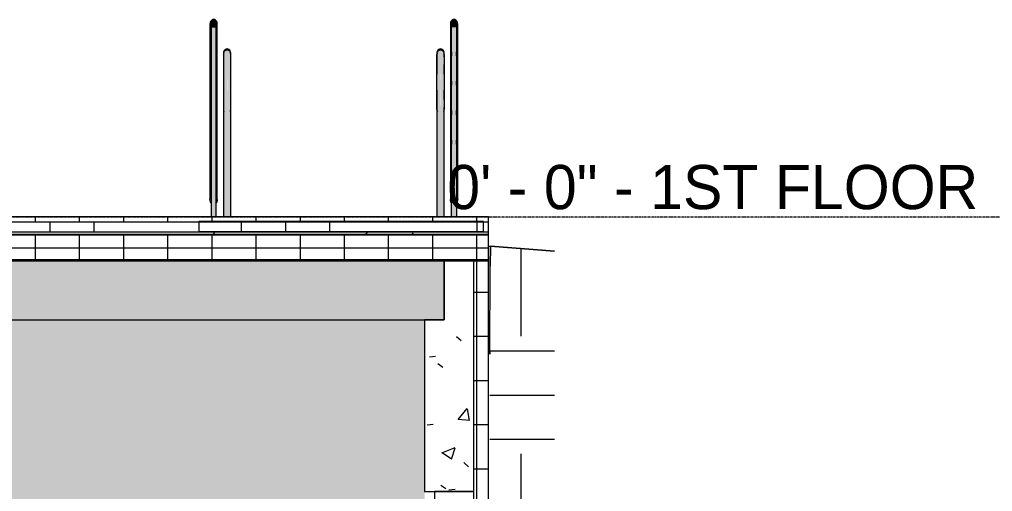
# Model space of a CAD drawing. Header units: inches. Extents: x -4168 to 1483, y -300 to 637.
# Drawn here: x -2035.9 to -1837.6, y -56 to 40.2 of the extents above; entities that cross this region are included whole.
import ezdxf

# ---------------------------------------------------------------- set-up
doc = ezdxf.new("R2010")
doc.units = ezdxf.units.IN
doc.header["$MEASUREMENT"] = 0
doc.linetypes.add('Grid Line 1_2_', pattern=[0.875, 0.5, -0.125, 0.125, -0.125])
for name, color, linetype, lineweight in [('0-1', 7, 'Continuous', 5), ('0-3', 55, 'Continuous', 9), ('A-FLOR-4', 252, 'Continuous', 13), ('A-FLOR-5', 254, 'Continuous', 5), ('A-FLOR-7', 192, 'Continuous', 9), ('A-FLOR-HRAL-1', 55, 'Continuous', 9), ('A-FLOR-HRAL-2', 7, 'Continuous', 9), ('A-FLOR-LEVL', 51, 'Continuous', 9), ('A-FLOR-LEVL-1', 51, 'Grid Line 1_2_', 9), ('A-FLOR-MCUT-2', 51, 'Continuous', 9), ('A-FLOR-PATT-1', 45, 'Continuous', 9), ('A-WALL-PATT-2', 45, 'Continuous', 9), ('A-WALL-PATT-3', 55, 'Continuous', 9), ('C-TOPO', 7, 'Continuous', 9), ('C-TOPO-1', 55, 'Continuous', 9), ('C-TOPO-2', 45, 'Continuous', 9), ('S-BEAM-2', 7, 'Continuous', 9), ('S-BEAM-5', 50, 'Continuous', 9), ('S-FNDN-1', 7, 'Continuous', 9), ('S-FNDN-2', 55, 'Continuous', 9), ('S-FNDN-4', 32, 'Continuous', 9)]:
    doc.layers.add(name, color=color, linetype=linetype, lineweight=lineweight)
doc.styles.add('Century Gothic', font='ufonts.com_century-gothic.ttf', dxfattribs={"height": 9})
pattern_1 = [(0, (-3769.654, 146.633), (24, 24), [24, -24]), (0, (-3769.654, 155.633), (24, 24), [24, -24]), (0, (-3769.654, 164.633), (24, 24), [24, -24]), (90, (-3766.654, 167.633), (-24, 24), [24, -24]), (90, (-3757.654, 167.633), (-24, 24), [24, -24]), (90, (-3748.654, 167.633), (-24, 24), [24, -24])]
pattern_2 = [(0, (-3769.654, 146.633), (15.36, 3.84), [1.267, -10.253, 1.267, -10.253, -61.44]), (0, (-3769.654, 146.633), (15.36, 3.84), [-23.04, 1.267, -21.773, 1.267, -10.253, -26.88]), (0, (-3769.654, 146.633), (15.36, 3.84), [-57.6, 1.267, -6.413, 1.267, -17.933]), (120, (-3763.894, 148.553), (-11.0055376, 11.38215), [1.267, -10.253, 1.267, -10.253, -61.44]), (120, (-3763.894, 148.553), (-11.0055376, 11.38215), [-23.04, 1.267, -21.773, 1.267, -10.253, -26.88]), (120, (-3763.894, 148.553), (-11.0055376, 11.38215), [-57.6, 1.267, -6.413, 1.267, -17.933]), (240, (-3761.974, 156.233), (-4.3544624, -15.22215), [1.267, -10.253, 1.267, -10.253, -61.44]), (240, (-3761.974, 156.233), (-4.3544624, -15.22215), [-23.04, 1.267, -21.773, 1.267, -10.253, -26.88]), (240, (-3761.974, 156.233), (-4.3544624, -15.22215), [-57.6, 1.267, -6.413, 1.267, -17.933])]
pattern_3 = [(90, (-3769.654, 146.633), (-6, 4e-16), [])]
pattern_4 = [(0, (-3769.654, 146.633), (0, 9), []), (90, (-3769.654, 146.633), (-9, 6e-16), [])]

# ---------------------------------------------------------------- blocks, each defined once
blk = doc.blocks.new('CTR  - Topography_rvt-1-BUILDING SECTION - NORTH_SOUTH THRU PARKING RAMP - LOOKING WEST')
at = {"layer": 'C-TOPO-2'}
h = blk.add_hatch(dxfattribs=at)
h.set_pattern_fill('FP_9', color=256, style=0, pattern_type=2)
h.set_pattern_definition(pattern_1)
h.paths.add_polyline_path([(-1926.88, -165.07), (-1926.88, -6.98), (-1939.91, -6), (-1939.97, -10.09), (-1940.03, -28.01), (-1940.01, -158), (-1935.32, -158.03), (-1929.41, -161.45)], flags=0)
at = {"layer": 'C-TOPO'}
for p, q in [((-1939.97, -10.09), (-1939.91, -6)), ((-1939.91, -6), (-1926.88, -6.98)), ((-1940.03, -28.01), (-1939.97, -10.09))]:
    blk.add_line(p, q, dxfattribs=at)
at = {"layer": 'C-TOPO-1'}
for p, q in [((-1940.32, -6), (-1939.91, -6)), ((-1939.91, -6), (-1939.97, -10.09)), ((-1926.88, -6.98), (-1939.91, -6)), ((-1940.03, -28.01), (-1939.97, -10.09)), ((-1940.32, -23), (-1940.03, -28.01))]:
    blk.add_line(p, q, dxfattribs=at)
blk = doc.blocks.new('034100 - Precast Structural Concrete - Solid Plank - 12_-1979039-BUILDING SECTION - NORTH_SOUTH THRU PARKING RAMP - LOOKING WEST')
at = {"layer": 'S-BEAM-5'}
blk.add_hatch(color=256, dxfattribs=at).paths.add_polyline_path([(-1998.1, -21), (-1949.32, -21), (-1949.32, -9), (-2166.32, -9), (-2166.32, -21), (-2002.29, -21)], flags=0)
at = {"layer": 'S-BEAM-2'}
for p, q in [((-1949.32, -9), (-2166.32, -9)), ((-1949.32, -21), (-1949.32, -9)), ((-2166.32, -21), (-1949.32, -21))]:
    blk.add_line(p, q, dxfattribs=at)
blk = doc.blocks.new('CTR - 1st Phase - Structure_rvt-1-BUILDING SECTION - NORTH_SOUTH THRU PARKING RAMP - LOOKING WEST')
at = {"layer": 'A-WALL-PATT-2'}
h = blk.add_hatch(dxfattribs=at)
h.set_pattern_fill('FP_12', color=256, style=0, pattern_type=2)
h.set_pattern_definition([(50, (-3769.654, 146.633), (27.5427, -2.40992), [2.88, -31.68]), (355, (-3769.654, 146.633), (-5.32784, 28.88427), [2.304, -25.344]), (100.451, (-3767.36, 146.432), (22.2153, 26.47393), [2.448, -26.924]), (46.184, (-3769.654, 154.313), (40.9819, -6.3564), [4.32, -47.52]), (96.636, (-3766.24, 153.784), (35.89075, 37.4062), [3.671, -40.386]), (351.184, (-3769.654, 154.313), (35.891, 37.4062), [3.456, -38.016]), (21, (-3765.814, 152.393), (22.92104, -15.46073), [2.88, -31.68]), (326, (-3765.814, 152.393), (9.34353, 27.84574), [2.304, -25.344]), (71.451, (-3763.904, 151.105), (32.26477, 12.38442), [2.448, -26.924]), (37.5, (-3769.654, 146.633), (0.466855, 12.782707), [1.267, -23.77, 1.267, -24.461, -25.44]), (37.5, (-3769.654, 146.633), (0.466855, 12.782707), [-50.765, 1.267, -24.173]), (7.5, (-3769.654, 146.633), (10.10159, 15.14509), [1.267, -13.402, 1.267, -23.194, -9.696]), (7.5, (-3769.654, 146.633), (10.10159, 15.14509), [-39.13, 1.267, -8.429]), (327.5, (-3778.217, 146.633), (20.49916, -0.86578), [1.267, -8.333, 1.267, -28.685, -39.744]), (327.5, (-3778.217, 146.633), (20.49916, -0.86578), [-39.552, 1.267, -38.477]), (317.5, (-3782.057, 146.633), (22.39478, 3.84429), [1.267, -11.213, 1.267, -18.624, -28.224]), (317.5, (-3782.057, 146.633), (22.39478, 3.84429), [-32.371, 1.267, -26.957])])
h.paths.add_polyline_path([(-1953.32, -56), (-1943.32, -56), (-1943.32, -9), (-1949.32, -9), (-1949.32, -21), (-1953.32, -21), (-1953.32, -47.31)], flags=0)
at = {"layer": 'A-WALL-PATT-3'}
h = blk.add_hatch(dxfattribs=at)
h.set_pattern_fill('FP_3', color=256, style=0, pattern_type=2)
h.set_pattern_definition(pattern_2)
h.paths.add_polyline_path([(-1953.32, -162), (-1953.32, -162), (-1953.41, -162)], flags=0)
h.paths.add_polyline_path([(-1960.39, -152), (-1953.32, -152), (-1953.32, -21), (-2160.32, -21), (-2160.32, -35.5), (-2165.32, -35.5), (-2165.32, -151.75), (-1971.82, -151.75), (-1971.82, -152)], flags=0)
h.paths.add_polyline_path([(-2640.14, -152), (-2640.14, -36), (-2520.51, -36), (-2520.51, -152), (-2508.32, -152), (-2508.32, -35.99), (-2492.32, -35.99), (-2492.32, -151.75), (-2181.32, -151.75), (-2181.32, -35.5), (-2186.32, -35.5), (-2186.32, -35), (-2500.2, -35), (-2500.2, -35), (-2640.32, -35), (-2640.32, -152)], flags=0)
h.paths.add_polyline_path([(-2776.63, -96), (-2749.32, -96), (-2749.32, -93.77), (-2817.32, -93.77), (-2817.32, -96), (-2798.35, -96)], flags=0)
h.paths.add_polyline_path([(-3829.32, -36.26), (-3824.82, -36.07), (-3824.82, -30), (-3825.32, -30), (-3825.32, -36), (-3829.32, -36)], flags=0)
h.paths.add_polyline_path([(-3819.32, -36.07), (-3819.32, -24.46), (-3819.5, -35.96), (-3819.82, -35.99), (-3819.82, -36.03)], flags=0)
at = {"layer": 'S-FNDN-1'}
for p, q in [((-1943.32, -9), (-1949.32, -9)), ((-1949.32, -9), (-1949.32, -21)), ((-1943.32, -56), (-1943.32, -9)), ((-1949.32, -21), (-1953.32, -21)), ((-1953.32, -21), (-1953.32, -56)), ((-1953.32, -56), (-1943.32, -56)), ((-1943.32, -56), (-1951.32, -56)), ((-1951.32, -56), (-1951.32, -168)), ((-1943.32, -168), (-1943.32, -56))]:
    blk.add_line(p, q, dxfattribs=at)
at = {"layer": '0-3'}
blk.add_blockref('034100 - Precast Structural Concrete - Solid Plank - 12_-1979039-BUILDING SECTION - NORTH_SOUTH THRU PARKING RAMP - LOOKING WEST', (0, 0), dxfattribs=at)
blk = doc.blocks.new('Railing - 1_-2850778-BUILDING SECTION - NORTH_SOUTH THRU PARKING RAMP - LOOKING WEST')
at = {"layer": 'A-FLOR-HRAL-2'}
for points in [[(-1996.82, 0), (-1995.82, 0), (-1995.82, 38.71), (-1996.82, 38.69), (-1996.82, 0.54)], [(-1993.84, 29.08), (-1993.57, 29.08), (-1993.57, 33.83), (-1993.91, 33.75), (-1994.02, 33.68), (-1994.16, 33.54), (-1994.24, 33.4), (-1994.31, 32.9), (-1994.32, 32.58), (-1994.3, 29.08), (-1993.91, 29.08)], [(-1992.82, 29.08), (-1992.9, 33.35), (-1992.92, 33.46), (-1993.13, 33.68), (-1993.31, 33.78), (-1993.44, 33.82), (-1993.57, 33.81), (-1993.56, 29.08), (-1992.83, 29.08)], [(-1994.32, 25.83), (-1993.57, 25.83), (-1993.59, 29.08), (-1994.32, 29.08)], [(-1993.04, 25.83), (-1992.82, 25.83), (-1992.85, 29.08), (-1993.57, 29.08), (-1993.54, 25.83), (-1993.17, 25.83)], [(-1993.57, 21.08), (-1993.61, 25.83), (-1994.32, 25.83), (-1994.25, 21.56), (-1994.22, 21.46), (-1994, 21.22), (-1993.81, 21.13), (-1993.64, 21.09)], [(-1993.57, 21.08), (-1993.24, 21.17), (-1993.07, 21.28), (-1992.99, 21.37), (-1992.91, 21.52), (-1992.83, 22.09), (-1992.83, 25.02), (-1992.85, 25.83), (-1993.57, 25.83), (-1993.57, 21.11)]]:
    blk.add_hatch(color=256, dxfattribs=at).paths.add_polyline_path(points, flags=0)
at = {"layer": 'A-FLOR-HRAL-1'}
for p, q in [((-1996.82, 38.71), (-1996.82, 0)), ((-1996.82, 38.71), (-1995.82, 38.71)), ((-1995.82, 0), (-1995.82, 38.71)), ((-1994.32, 29.08), (-1994.32, 25.83)), ((-1992.82, 25.83), (-1992.82, 29.08))]:
    blk.add_line(p, q, dxfattribs=at)
at = {"layer": 'A-FLOR-HRAL-1', "flags": 128}
for points in [[(-1994.32, 33.08), (-1994.32, 33.08), (-1994.32, 33.07), (-1994.32, 33.06), (-1994.32, 33.03), (-1994.32, 33.01), (-1994.32, 32.97), (-1994.32, 32.93), (-1994.32, 32.88), (-1994.32, 32.83), (-1994.32, 32.77), (-1994.32, 32.7), (-1994.32, 32.63), (-1994.32, 32.56), (-1994.32, 32.47), (-1994.32, 32.39), (-1994.32, 32.29), (-1994.32, 32.2), (-1994.32, 32.09), (-1994.32, 31.98), (-1994.32, 31.87), (-1994.32, 31.75), (-1994.32, 31.63), (-1994.32, 31.51), (-1994.32, 31.38), (-1994.32, 31.25), (-1994.32, 31.11), (-1994.32, 30.97), (-1994.32, 30.83), (-1994.32, 30.68), (-1994.32, 30.53), (-1994.32, 30.38), (-1994.32, 30.23), (-1994.32, 30.08), (-1994.32, 29.92), (-1994.32, 29.76), (-1994.32, 29.61), (-1994.32, 29.45), (-1994.32, 29.29), (-1994.32, 29.13), (-1994.32, 29.08)], [(-1992.82, 29.08), (-1992.82, 29.24), (-1992.82, 29.4), (-1992.82, 29.56), (-1992.82, 29.72), (-1992.82, 29.88), (-1992.82, 30.04), (-1992.82, 30.19), (-1992.82, 30.34), (-1992.82, 30.49), (-1992.82, 30.64), (-1992.82, 30.79), (-1992.82, 30.93), (-1992.82, 31.07), (-1992.82, 31.21), (-1992.82, 31.34), (-1992.82, 31.47), (-1992.82, 31.6), (-1992.82, 31.72), (-1992.82, 31.84), (-1992.82, 31.95), (-1992.82, 32.06), (-1992.82, 32.17), (-1992.82, 32.27), (-1992.82, 32.36), (-1992.82, 32.45), (-1992.82, 32.53), (-1992.82, 32.61), (-1992.82, 32.69), (-1992.82, 32.75), (-1992.82, 32.81), (-1992.82, 32.87), (-1992.82, 32.92), (-1992.82, 32.96), (-1992.82, 33), (-1992.82, 33.03), (-1992.82, 33.05), (-1992.82, 33.07), (-1992.82, 33.08), (-1992.82, 33.08), (-1992.82, 33.08)], [(-1994.32, 25.83), (-1994.32, 25.67), (-1994.32, 25.52), (-1994.32, 25.36), (-1994.32, 25.2), (-1994.32, 25.04), (-1994.32, 24.88), (-1994.32, 24.73), (-1994.32, 24.58), (-1994.32, 24.43), (-1994.32, 24.28), (-1994.32, 24.13), (-1994.32, 23.99), (-1994.32, 23.85), (-1994.32, 23.71), (-1994.32, 23.58), (-1994.32, 23.45), (-1994.32, 23.32), (-1994.32, 23.2), (-1994.32, 23.08), (-1994.32, 22.97), (-1994.32, 22.86), (-1994.32, 22.75), (-1994.32, 22.65), (-1994.32, 22.56), (-1994.32, 22.47), (-1994.32, 22.39), (-1994.32, 22.31), (-1994.32, 22.23), (-1994.32, 22.17), (-1994.32, 22.11), (-1994.32, 22.05), (-1994.32, 22), (-1994.32, 21.96), (-1994.32, 21.92), (-1994.32, 21.89), (-1994.32, 21.87), (-1994.32, 21.85), (-1994.32, 21.84), (-1994.32, 21.84), (-1994.32, 21.83)], [(-1992.82, 21.83), (-1992.82, 21.84), (-1992.82, 21.85), (-1992.82, 21.86), (-1992.82, 21.89), (-1992.82, 21.91), (-1992.82, 21.95), (-1992.82, 21.99), (-1992.82, 22.04), (-1992.82, 22.09), (-1992.82, 22.15), (-1992.82, 22.22), (-1992.82, 22.29), (-1992.82, 22.36), (-1992.82, 22.45), (-1992.82, 22.53), (-1992.82, 22.63), (-1992.82, 22.72), (-1992.82, 22.83), (-1992.82, 22.94), (-1992.82, 23.05), (-1992.82, 23.16), (-1992.82, 23.29), (-1992.82, 23.41), (-1992.82, 23.54), (-1992.82, 23.67), (-1992.82, 23.81), (-1992.82, 23.95), (-1992.82, 24.09), (-1992.82, 24.24), (-1992.82, 24.39), (-1992.82, 24.54), (-1992.82, 24.69), (-1992.82, 24.84), (-1992.82, 25), (-1992.82, 25.15), (-1992.82, 25.31), (-1992.82, 25.47), (-1992.82, 25.63), (-1992.82, 25.79), (-1992.82, 25.83)]]:
    blk.add_lwpolyline(points, dxfattribs=at)
at = {"layer": 'A-FLOR-HRAL-1'}
for centre, start, end in [((-1993.57, 33.08), 150, 186.0942), ((-1993.57, 33.08), 354.5139, 30), ((-1993.57, 21.83), 174.8389, 208.3434), ((-1993.57, 21.83), 330, 5.4861)]:
    blk.add_arc(centre, 0.75, start, end, dxfattribs=at)
blk = doc.blocks.new('Railing - Railing-2901872-BUILDING SECTION - NORTH_SOUTH THRU PARKING RAMP - LOOKING WEST')
at = {"layer": 'A-FLOR-HRAL-2'}
for points in [[(-1996.82, 38.69), (-1996.8, 38.71), (-1995.79, 38.72), (-1995.67, 38.9), (-1995.6, 39.11), (-1995.57, 39.33), (-1995.6, 39.56), (-1995.67, 39.77), (-1995.87, 40.02), (-1996.02, 40.12), (-1996.22, 40.19), (-1996.43, 40.19), (-1996.64, 40.12), (-1996.77, 40.02), (-1996.85, 39.95), (-1996.97, 39.77), (-1997.05, 39.56), (-1997.07, 39.33), (-1997.05, 39.11), (-1996.97, 38.9), (-1996.84, 38.71)], [(-1992.84, 33.15), (-1992.82, 33.33), (-1992.87, 33.62), (-1992.92, 33.77), (-1993.04, 33.95), (-1993.2, 34.09), (-1993.39, 34.18), (-1993.57, 34.21), (-1993.77, 34.18), (-1993.95, 34.09), (-1994.1, 33.95), (-1994.28, 33.62), (-1994.3, 33.56), (-1994.3, 33.28), (-1994.25, 33.33), (-1994.16, 33.54), (-1994, 33.69), (-1993.84, 33.78), (-1993.7, 33.82), (-1993.44, 33.82), (-1993.29, 33.77), (-1993.13, 33.68), (-1992.99, 33.55), (-1992.91, 33.4), (-1992.85, 33.16)]]:
    blk.add_hatch(color=256, dxfattribs=at).paths.add_polyline_path(points, flags=0)
h = blk.add_hatch(color=256, dxfattribs=at)
h.paths.add_polyline_path([(-1995.82, 2.85), (-1995.79, 2.87), (-1995.67, 3.05), (-1995.6, 3.26), (-1995.57, 3.53), (-1995.6, 39.11), (-1995.67, 38.9), (-1995.82, 38.69), (-1995.82, 2.86)], flags=0)
h.paths.add_polyline_path([(-1996.82, 2.85), (-1996.85, 38.72), (-1996.97, 38.9), (-1997.05, 39.11), (-1997.07, 39.33), (-1997.05, 3.26), (-1996.97, 3.05), (-1996.84, 2.86)], flags=0)
h = blk.add_hatch(color=256, dxfattribs=at)
h.paths.add_polyline_path([(-1993.04, 0), (-1992.82, 0), (-1992.86, 21.73), (-1993.04, 21.3), (-1993.32, 21.13), (-1993.51, 21.09), (-1993.72, 21.1), (-1993.91, 21.17), (-1994.02, 21.24), (-1994.16, 21.37), (-1994.25, 21.56), (-1994.32, 21.92), (-1994.32, 21.08), (-1994.29, 0), (-1993.06, 0)], flags=0)
h.paths.add_polyline_path([(-1994.32, 32.58), (-1994.31, 33.11), (-1994.32, 32.72)], flags=0)
at = {"layer": 'A-FLOR-HRAL-1'}
for p, q in [((-1997.07, 39.33), (-1997.07, 3.49)), ((-1995.57, 3.49), (-1995.57, 39.33)), ((-1996.82, 33.63), (-1996.82, 32.8)), ((-1995.82, 32.8), (-1995.82, 33.63)), ((-1994.32, 33.33), (-1994.32, 32.58)), ((-1994.32, 33.33), (-1994.31, 33.17)), ((-1992.84, 33.15), (-1992.82, 33.33)), ((-1992.82, 29.08), (-1992.82, 33.33)), ((-1994.32, 31.03), (-1994.32, 29.08)), ((-1996.82, 27.63), (-1996.82, 26.8)), ((-1995.82, 26.8), (-1995.82, 27.63)), ((-1994.32, 25.83), (-1994.32, 23.89)), ((-1992.82, 0), (-1992.82, 25.83)), ((-1994.32, 22.34), (-1994.32, 0)), ((-1996.82, 21.63), (-1996.82, 20.8)), ((-1995.82, 20.8), (-1995.82, 21.63)), ((-1996.82, 15.63), (-1996.82, 14.8)), ((-1995.82, 14.8), (-1995.82, 15.63)), ((-1996.82, 9.63), (-1996.82, 8.8)), ((-1995.82, 8.8), (-1995.82, 9.63)), ((-1996.82, 3.63), (-1996.82, 2.8)), ((-1995.82, 2.8), (-1995.82, 3.63))]:
    blk.add_line(p, q, dxfattribs=at)
at = {"layer": 'A-FLOR-HRAL-1', "flags": 128}
for points in [[(-1995.57, 39.33), (-1995.6, 39.56), (-1995.67, 39.77), (-1995.79, 39.95), (-1995.95, 40.09), (-1996.13, 40.18), (-1996.32, 40.21), (-1996.52, 40.18), (-1996.7, 40.09), (-1996.85, 39.95), (-1996.97, 39.77), (-1997.05, 39.56), (-1997.07, 39.33)], [(-1997.07, 39.33), (-1997.05, 39.11), (-1996.97, 38.9), (-1996.85, 38.72)], [(-1995.79, 38.72), (-1995.67, 38.9), (-1995.6, 39.11), (-1995.57, 39.33)], [(-1992.82, 33.33), (-1992.85, 33.56), (-1992.92, 33.77), (-1993.04, 33.95), (-1993.2, 34.09), (-1993.38, 34.18), (-1993.57, 34.21), (-1993.77, 34.18), (-1993.95, 34.09), (-1994.1, 33.95), (-1994.22, 33.77), (-1994.3, 33.56), (-1994.32, 33.33)], [(-1996.85, 2.87), (-1996.97, 3.05), (-1997.05, 3.26), (-1997.07, 3.49)], [(-1995.57, 3.49), (-1995.6, 3.26), (-1995.67, 3.05), (-1995.79, 2.87)]]:
    blk.add_lwpolyline(points, dxfattribs=at)
blk.add_blockref('Railing - 1_-2850778-BUILDING SECTION - NORTH_SOUTH THRU PARKING RAMP - LOOKING WEST', (0, 0))
blk = doc.blocks.new('Railing - 1_-V55-BUILDING SECTION - NORTH_SOUTH THRU PARKING RAMP - LOOKING WEST')
at = {"layer": 'A-FLOR-HRAL-2'}
for points in [[(-1947.82, 0), (-1946.82, 0), (-1946.82, 38.71), (-1947.82, 38.69), (-1947.82, 0.54)], [(-1950.62, 29.08), (-1950.07, 29.08), (-1950.07, 33.83), (-1950.36, 33.77), (-1950.52, 33.68), (-1950.66, 33.54), (-1950.73, 33.4), (-1950.81, 32.83), (-1950.81, 30.08), (-1950.78, 29.08), (-1950.65, 29.08)], [(-1949.32, 29.08), (-1949.4, 33.35), (-1949.42, 33.46), (-1949.66, 33.7), (-1949.79, 33.77), (-1949.94, 33.82), (-1950.07, 33.81), (-1950.06, 29.08), (-1949.33, 29.08)], [(-1950.82, 25.83), (-1950.07, 25.83), (-1950.09, 29.08), (-1950.82, 29.08)], [(-1950.07, 25.83), (-1949.32, 25.83), (-1949.35, 29.08), (-1950.07, 29.08)], [(-1950.07, 21.08), (-1950.11, 25.83), (-1950.82, 25.83), (-1950.74, 21.56), (-1950.68, 21.4), (-1950.5, 21.22), (-1950.33, 21.13), (-1950.14, 21.09)], [(-1950.07, 21.08), (-1949.81, 21.14), (-1949.58, 21.28), (-1949.49, 21.37), (-1949.4, 21.56), (-1949.33, 21.92), (-1949.32, 23.89), (-1949.39, 25.83), (-1950.07, 25.83), (-1950.07, 21.11)]]:
    blk.add_hatch(color=256, dxfattribs=at).paths.add_polyline_path(points, flags=0)
at = {"layer": 'A-FLOR-HRAL-1'}
for p, q in [((-1947.82, 0), (-1947.82, 38.71)), ((-1946.82, 38.71), (-1947.82, 38.71)), ((-1946.82, 38.71), (-1946.82, 0)), ((-1950.82, 25.83), (-1950.82, 29.08)), ((-1949.32, 29.08), (-1949.32, 25.83))]:
    blk.add_line(p, q, dxfattribs=at)
at = {"layer": 'A-FLOR-HRAL-1', "flags": 128}
for points in [[(-1950.82, 29.08), (-1950.82, 29.24), (-1950.82, 29.4), (-1950.82, 29.56), (-1950.82, 29.72), (-1950.82, 29.88), (-1950.82, 30.04), (-1950.82, 30.19), (-1950.82, 30.34), (-1950.82, 30.49), (-1950.82, 30.64), (-1950.82, 30.79), (-1950.82, 30.93), (-1950.82, 31.07), (-1950.82, 31.21), (-1950.82, 31.34), (-1950.82, 31.47), (-1950.82, 31.6), (-1950.82, 31.72), (-1950.82, 31.84), (-1950.82, 31.95), (-1950.82, 32.06), (-1950.82, 32.17), (-1950.82, 32.27), (-1950.82, 32.36), (-1950.82, 32.45), (-1950.82, 32.53), (-1950.82, 32.61), (-1950.82, 32.69), (-1950.82, 32.75), (-1950.82, 32.81), (-1950.82, 32.87), (-1950.82, 32.92), (-1950.82, 32.96), (-1950.82, 33), (-1950.82, 33.03), (-1950.82, 33.05), (-1950.82, 33.07), (-1950.82, 33.08), (-1950.82, 33.08), (-1950.82, 33.08)], [(-1949.32, 33.08), (-1949.32, 33.08), (-1949.32, 33.07), (-1949.32, 33.06), (-1949.32, 33.03), (-1949.32, 33.01), (-1949.32, 32.97), (-1949.32, 32.93), (-1949.32, 32.88), (-1949.32, 32.83), (-1949.32, 32.77), (-1949.32, 32.7), (-1949.32, 32.63), (-1949.32, 32.56), (-1949.32, 32.47), (-1949.32, 32.39), (-1949.32, 32.29), (-1949.32, 32.2), (-1949.32, 32.09), (-1949.32, 31.98), (-1949.32, 31.87), (-1949.32, 31.75), (-1949.32, 31.63), (-1949.32, 31.51), (-1949.32, 31.38), (-1949.32, 31.25), (-1949.32, 31.11), (-1949.32, 30.97), (-1949.32, 30.83), (-1949.32, 30.68), (-1949.32, 30.53), (-1949.32, 30.38), (-1949.32, 30.23), (-1949.32, 30.08), (-1949.32, 29.92), (-1949.32, 29.76), (-1949.32, 29.61), (-1949.32, 29.45), (-1949.32, 29.29), (-1949.32, 29.13), (-1949.32, 29.08)], [(-1950.82, 21.83), (-1950.82, 21.84), (-1950.82, 21.85), (-1950.82, 21.86), (-1950.82, 21.89), (-1950.82, 21.91), (-1950.82, 21.95), (-1950.82, 21.99), (-1950.82, 22.04), (-1950.82, 22.09), (-1950.82, 22.15), (-1950.82, 22.22), (-1950.82, 22.29), (-1950.82, 22.36), (-1950.82, 22.45), (-1950.82, 22.53), (-1950.82, 22.63), (-1950.82, 22.72), (-1950.82, 22.83), (-1950.82, 22.94), (-1950.82, 23.05), (-1950.82, 23.16), (-1950.82, 23.29), (-1950.82, 23.41), (-1950.82, 23.54), (-1950.82, 23.67), (-1950.82, 23.81), (-1950.82, 23.95), (-1950.82, 24.09), (-1950.82, 24.24), (-1950.82, 24.39), (-1950.82, 24.54), (-1950.82, 24.69), (-1950.82, 24.84), (-1950.82, 25), (-1950.82, 25.15), (-1950.82, 25.31), (-1950.82, 25.47), (-1950.82, 25.63), (-1950.82, 25.79), (-1950.82, 25.83)], [(-1949.32, 25.83), (-1949.32, 25.67), (-1949.32, 25.52), (-1949.32, 25.36), (-1949.32, 25.2), (-1949.32, 25.04), (-1949.32, 24.88), (-1949.32, 24.73), (-1949.32, 24.58), (-1949.32, 24.43), (-1949.32, 24.28), (-1949.32, 24.13), (-1949.32, 23.99), (-1949.32, 23.85), (-1949.32, 23.71), (-1949.32, 23.58), (-1949.32, 23.45), (-1949.32, 23.32), (-1949.32, 23.2), (-1949.32, 23.08), (-1949.32, 22.97), (-1949.32, 22.86), (-1949.32, 22.75), (-1949.32, 22.65), (-1949.32, 22.56), (-1949.32, 22.47), (-1949.32, 22.39), (-1949.32, 22.31), (-1949.32, 22.23), (-1949.32, 22.17), (-1949.32, 22.11), (-1949.32, 22.05), (-1949.32, 22), (-1949.32, 21.96), (-1949.32, 21.92), (-1949.32, 21.89), (-1949.32, 21.87), (-1949.32, 21.85), (-1949.32, 21.84), (-1949.32, 21.84), (-1949.32, 21.83)]]:
    blk.add_lwpolyline(points, dxfattribs=at)
at = {"layer": 'A-FLOR-HRAL-1'}
for centre, start, end in [((-1950.07, 33.08), 151.3391, 185.4861), ((-1950.07, 33.08), 353.9058, 28.6609), ((-1950.07, 21.83), 174.5139, 210), ((-1950.07, 21.83), 330, 5.1611)]:
    blk.add_arc(centre, 0.75, start, end, dxfattribs=at)
blk = doc.blocks.new('Railing - Railing-2901879-BUILDING SECTION - NORTH_SOUTH THRU PARKING RAMP - LOOKING WEST')
at = {"layer": 'A-FLOR-HRAL-2'}
for points in [[(-1946.82, 38.69), (-1946.79, 38.72), (-1946.67, 38.9), (-1946.6, 39.11), (-1946.57, 39.33), (-1946.6, 39.56), (-1946.67, 39.77), (-1946.87, 40.02), (-1947.01, 40.12), (-1947.21, 40.19), (-1947.43, 40.19), (-1947.64, 40.12), (-1947.77, 40.02), (-1947.85, 39.95), (-1947.97, 39.77), (-1948.05, 39.56), (-1948.07, 39.33), (-1948.05, 39.11), (-1947.97, 38.9), (-1947.82, 38.71), (-1946.82, 38.71)], [(-1950.8, 33.15), (-1950.6, 33.62), (-1950.34, 33.78), (-1950.21, 33.82), (-1949.94, 33.82), (-1949.79, 33.77), (-1949.63, 33.68), (-1949.49, 33.55), (-1949.41, 33.4), (-1949.33, 33.25), (-1949.34, 33.44), (-1949.37, 33.62), (-1949.42, 33.77), (-1949.54, 33.95), (-1949.7, 34.09), (-1949.88, 34.18), (-1950.07, 34.21), (-1950.27, 34.18), (-1950.45, 34.09), (-1950.6, 33.95), (-1950.78, 33.62), (-1950.81, 33.44), (-1950.81, 33.24)], [(-1950.82, 0), (-1949.32, 0), (-1949.35, 21.64), (-1949.4, 21.56), (-1949.42, 21.46), (-1949.65, 21.22), (-1949.84, 21.13), (-1950.01, 21.09), (-1950.24, 21.11), (-1950.41, 21.17), (-1950.58, 21.28), (-1950.68, 21.4), (-1950.73, 21.52), (-1950.81, 22.09), (-1950.82, 18.49), (-1950.82, 0.54)]]:
    blk.add_hatch(color=256, dxfattribs=at).paths.add_polyline_path(points, flags=0)
h = blk.add_hatch(color=256, dxfattribs=at)
h.paths.add_polyline_path([(-1946.82, 2.85), (-1946.79, 2.87), (-1946.67, 3.05), (-1946.6, 3.26), (-1946.57, 3.53), (-1946.6, 39.11), (-1946.67, 38.9), (-1946.82, 38.69), (-1946.82, 2.86)], flags=0)
h.paths.add_polyline_path([(-1947.82, 2.85), (-1947.85, 38.72), (-1947.97, 38.9), (-1948.05, 39.11), (-1948.07, 39.11), (-1948.05, 3.26), (-1947.97, 3.05), (-1947.82, 2.85)], flags=0)
at = {"layer": 'A-FLOR-HRAL-1'}
for p, q in [((-1948.07, 39.33), (-1948.07, 3.49)), ((-1946.57, 3.49), (-1946.57, 39.33)), ((-1950.82, 33.33), (-1950.82, 29.08)), ((-1950.82, 33.33), (-1950.81, 33.15)), ((-1949.34, 33.17), (-1949.32, 33.33)), ((-1949.32, 32.58), (-1949.32, 33.33)), ((-1947.82, 33.63), (-1947.82, 32.8)), ((-1946.82, 32.8), (-1946.82, 33.63)), ((-1949.32, 29.08), (-1949.32, 31.03)), ((-1950.82, 25.83), (-1950.82, 0)), ((-1949.32, 23.89), (-1949.32, 25.83)), ((-1947.82, 27.63), (-1947.82, 26.8)), ((-1946.82, 26.8), (-1946.82, 27.63)), ((-1949.32, 0), (-1949.32, 22.34)), ((-1947.82, 21.63), (-1947.82, 20.8)), ((-1946.82, 20.8), (-1946.82, 21.63)), ((-1947.82, 15.63), (-1947.82, 14.8)), ((-1946.82, 14.8), (-1946.82, 15.63)), ((-1947.82, 9.63), (-1947.82, 8.8)), ((-1946.82, 8.8), (-1946.82, 9.63)), ((-1947.82, 3.63), (-1947.82, 2.8)), ((-1946.82, 2.8), (-1946.82, 3.63))]:
    blk.add_line(p, q, dxfattribs=at)
at = {"layer": 'A-FLOR-HRAL-1', "flags": 128}
for points in [[(-1946.57, 39.33), (-1946.6, 39.56), (-1946.67, 39.77), (-1946.79, 39.95), (-1946.95, 40.09), (-1947.13, 40.18), (-1947.32, 40.21), (-1947.52, 40.18), (-1947.7, 40.09), (-1947.85, 39.95), (-1947.97, 39.77), (-1948.05, 39.56), (-1948.07, 39.33)], [(-1948.07, 39.33), (-1948.05, 39.11), (-1947.97, 38.9), (-1947.85, 38.72), (-1947.83, 38.69)], [(-1946.79, 38.72), (-1946.67, 38.9), (-1946.6, 39.11), (-1946.57, 39.33)], [(-1949.32, 33.33), (-1949.35, 33.56), (-1949.42, 33.77), (-1949.54, 33.95), (-1949.7, 34.09), (-1949.88, 34.18), (-1950.07, 34.21), (-1950.27, 34.18), (-1950.45, 34.09), (-1950.6, 33.95), (-1950.72, 33.77), (-1950.8, 33.56), (-1950.82, 33.33)], [(-1947.83, 2.84), (-1947.85, 2.87), (-1947.97, 3.05), (-1948.05, 3.26), (-1948.07, 3.49)], [(-1946.57, 3.49), (-1946.6, 3.26), (-1946.67, 3.05), (-1946.79, 2.87)]]:
    blk.add_lwpolyline(points, dxfattribs=at)
blk.add_blockref('Railing - 1_-V55-BUILDING SECTION - NORTH_SOUTH THRU PARKING RAMP - LOOKING WEST', (0, 0))

msp = doc.modelspace()

# ---------------------------------------------------------------- hatches: boundary and pattern name
at = {"layer": 'A-FLOR-4'}
msp.add_hatch(color=256, dxfattribs=at).paths.add_polyline_path([(-1998.1024, -9), (-1940.3237, -9), (-1940.3237, -8.875), (-2099.3237, -8.875), (-2099.3237, -9), (-2002.2922, -9)], flags=0)
at = {"layer": 'A-FLOR-5'}
msp.add_hatch(color=256, dxfattribs=at).paths.add_polyline_path([(-1940.3237, -8.875), (-1940.3238, -8.75), (-2099.3237, -8.75), (-2099.3237, -8.875), (-1940.3748, -8.875)], flags=0)
at = {"layer": 'A-FLOR-PATT-1'}
h = msp.add_hatch(dxfattribs=at)
h.set_pattern_fill('FP_9', color=256, style=0, pattern_type=2)
h.set_pattern_definition(pattern_1)
h.paths.add_polyline_path([(-1993.9126, -3.125), (-1940.3237, -3.125), (-1940.3237, -1.125), (-2096.5737, -1.125), (-2096.5737, -3.125), (-1996.0074, -3.125)], flags=0)
h = msp.add_hatch(dxfattribs=at)
h.set_pattern_fill('FP_10', color=256, style=0, pattern_type=2)
h.set_pattern_definition(pattern_3)
h.paths.add_polyline_path([(-1977.1534, -1.125), (-1941.3237, -1.125), (-1941.3237, -1), (-1999.3237, -1), (-1999.3237, -1.125), (-1985.533, -1.125)], flags=0)
h = msp.add_hatch(dxfattribs=at)
h.set_pattern_fill('FP_10', color=256, style=0, pattern_type=2)
h.set_pattern_definition(pattern_3)
h.paths.add_polyline_path([(-1940.3237, -3.75), (-1940.3237, -3.625), (-2099.3237, -3.625), (-2099.3237, -3.75), (-1941.3237, -3.75)], flags=0)
h = msp.add_hatch(dxfattribs=at)
h.set_pattern_fill('FP_8', color=256, style=0, pattern_type=2)
h.set_pattern_definition(pattern_4)
h.paths.add_polyline_path([(-2099.3237, -8.75), (-1940.3237, -8.75), (-1940.3237, -3.75), (-2099.3237, -3.75), (-2099.3237, -4)], flags=0)
h = msp.add_hatch(dxfattribs=at)
h.set_pattern_fill('FP_3', color=256, style=0, pattern_type=2)
h.set_pattern_definition(pattern_2)
h.paths.add_polyline_path([(-1940.3237, -3.625), (-1940.3237, -3.125), (-2096.5737, -3.125), (-2096.5737, -3.625), (-1941.3237, -3.625)], flags=0)
at = {"layer": 'A-WALL-PATT-2'}
h = msp.add_hatch(dxfattribs=at)
h.set_pattern_fill('FP_8', color=256, style=0, pattern_type=2)
h.set_pattern_definition(pattern_4)
h.paths.add_polyline_path([(-1943.3237, -168), (-1940.3237, -168), (-1940.3238, -9), (-1943.3237, -9), (-1943.3237, -166.9512)], flags=0)
at = {"layer": 'A-WALL-PATT-3'}
h = msp.add_hatch(dxfattribs=at)
h.set_pattern_fill('FP_8', color=256, style=0, pattern_type=2)
h.set_pattern_definition(pattern_4)
h.paths.add_polyline_path([(-2027.431, -1.125), (-1999.3237, -1.125), (-1999.3237, -1), (-1941.3237, -1), (-1941.3237, -1.125), (-1940.3237, -1.125), (-1940.3237, 0), (-2096.5737, 0), (-2096.5737, -0.75), (-2095.6987, -0.75), (-2095.6987, -1.125), (-2060.9494, -1.125)], flags=0)

# ---------------------------------------------------------------- linework, layer by layer
at = {"layer": 'A-FLOR-7'}
for p, q in [((-1940.3237, -1.125), (-2096.5737, -1.125)), ((-1941.3237, -1), (-1999.3237, -1)), ((-1999.3237, -1), (-1999.3237, -3)), ((-1941.3237, -3), (-1941.3237, -1)), ((-1940.3237, -9), (-1940.3237, -1.125)), ((-1999.3237, -3), (-1941.3237, -3)), ((-2099.3237, -9), (-1943.3237, -9))]:
    msp.add_line(p, q, dxfattribs=at)
at = {"layer": 'A-FLOR-LEVL-1'}
msp.add_line((-4167.9645, 0), (-1830.091, 0), dxfattribs=at)
at = {"layer": 'A-FLOR-MCUT-2'}
for p, q in [((-1940.3237, -3.75), (-2099.3237, -3.75)), ((-1940.3237, -3.625), (-2098.0737, -3.625)), ((-1940.3237, -3.125), (-2096.5737, -3.125)), ((-1940.3237, -8.75), (-2099.3237, -8.75)), ((-1940.3237, -8.875), (-2099.3237, -8.875)), ((-1943.3237, -9), (-1940.3237, -9))]:
    msp.add_line(p, q, dxfattribs=at)
at = {"layer": 'S-FNDN-2'}
for p, q in [((-1940.3237, 0), (-2096.5813, 0)), ((-1940.3237, -1.125), (-1940.3237, 0))]:
    msp.add_line(p, q, dxfattribs=at)
at = {"layer": 'S-FNDN-4'}
for p, q in [((-1943.3237, -9), (-1943.3237, -168)), ((-1940.3237, -168), (-1940.3237, -9))]:
    msp.add_line(p, q, dxfattribs=at)

# ---------------------------------------------------------------- block references
at = {"layer": '0-1'}
for name in ['CTR - 1st Phase - Structure_rvt-1-BUILDING SECTION - NORTH_SOUTH THRU PARKING RAMP - LOOKING WEST', 'CTR  - Topography_rvt-1-BUILDING SECTION - NORTH_SOUTH THRU PARKING RAMP - LOOKING WEST']:
    msp.add_blockref(name, (0, 0), dxfattribs=at)
at = {"layer": 'A-FLOR-HRAL-1'}
for name in ['Railing - Railing-2901872-BUILDING SECTION - NORTH_SOUTH THRU PARKING RAMP - LOOKING WEST', 'Railing - Railing-2901879-BUILDING SECTION - NORTH_SOUTH THRU PARKING RAMP - LOOKING WEST']:
    msp.add_blockref(name, (0, 0), dxfattribs=at)

# ---------------------------------------------------------------- texts
at = {"layer": 'A-FLOR-LEVL', "insert": (-1948.7042, 10.5508), "char_height": 9, "width": 129.987, "attachment_point": 1, "style": 'Century Gothic'}
msp.add_mtext('0\' - 0" - 1ST FLOOR', dxfattribs=at)

doc.saveas('drawing.dxf')
